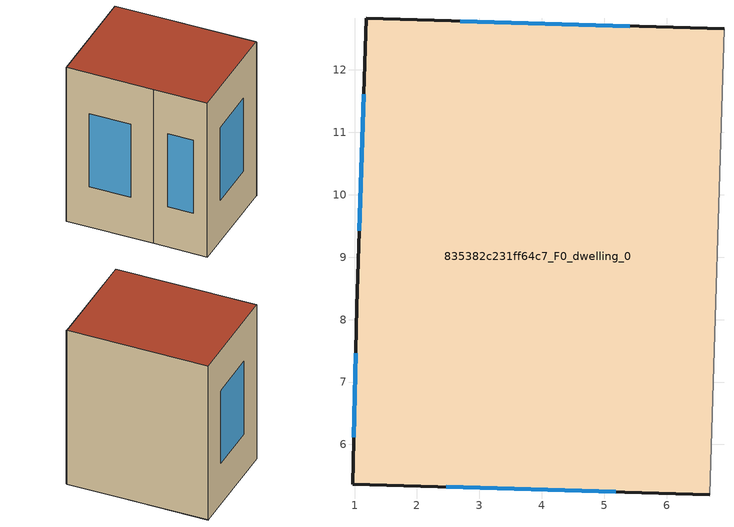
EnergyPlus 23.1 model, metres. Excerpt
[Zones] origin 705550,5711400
835382c231ff64c7_F0_dwelling_0
 floor ground (EU_floor_Construction): 6.92,12.66 6.69,5.2 0.97,5.37 1.04,8.21 1.19,12.83 z0
 wall outside (EU_wall_Construction): 6.92,12.66 1.19,12.83 1.04,8.21 0.97,5.37 6.69,5.2 z0:9
 wall adiabatic (EU_wall_Construction): 6.69,5.2 6.92,12.66 z0:9
 window (EU_Window_Construction): 1.15,11.61 1.08,9.42 / 5.41,12.7 2.69,12.78 / 2.47,5.32 5.19,5.24 / 1.02,7.46 0.99,6.11 z2.37:6.63
 roof outside (EU_roof_Construction): 6.69,5.2 6.92,12.66 1.19,12.83 1.04,8.21 0.97,5.37 z9
shading: 6.69,5.16 6.91,12.67 z0:9
[Building]
EU S2 Campaign: North Axis=0; Terrain=City; Solar Distribution=FullExterior
[Site:Location]
London: Latitude=51.5; Longitude=-0.5; Time Zone=0; Elevation=25
[SizingPeriod:WeatherFileDays]
AnnualSizingPeriod: Begin Month=1; Begin Day of Month=1; End Month=12; End Day of Month=31; Day of Week for Start Day=Monday; Use Weather File Daylight Saving Period=No; Use Weather File Rain and Snow Indicators=No
[MATERIAL]
EU_InternalMass_Material: Roughness=MediumRough; Thickness=0.1; Conductivity=1; Density=1800; Specific Heat=900; Thermal Absorptance=0.9; Solar Absorptance=0.7; Visible Absorptance=0.7
[MATERIAL:NOMASS] Roughness=MediumRough; Thermal Absorptance=0.9; Solar Absorptance=0.7; Visible Absorptance=0.7
Name | Thermal Resistance
EU_wall_NoMass | 0.555556
EU_roof_NoMass | 0.510204
EU_floor_NoMass | 1.68919
[WINDOWMATERIAL:SIMPLEGLAZINGSYSTEM]
EU_Window_SimpleGlazing: UFactor=3.96; Solar Heat Gain Coefficient=0.85; Visible Transmittance=0.85
[CONSTRUCTION]
EU_wall_Construction: EU_wall_NoMass
EU_roof_Construction: EU_roof_NoMass
EU_floor_Construction: EU_floor_NoMass
EU_InternalMass_Construction: EU_InternalMass_Material
EU_Window_Construction: EU_Window_SimpleGlazing
[ZONE]
835382c231ff64c7_F0_dwelling_0: Type=1; Multiplier=1; Ceiling Height=autocalculate; Volume=385.308; Floor Area=autocalculate; Part of Total Floor Area=Yes
[INTERNALMASS]
835382c231ff64c7_F0_dwelling_0_EU_InternalMass: Construction=EU_InternalMass_Construction; Zone or ZoneList=835382c231ff64c7_F0_dwelling_0; Surface Area=42.812
[OTHEREQUIPMENT]
EU_Step8_InternalGain_835382c231ff64c7_F0_dwelling_0_f000: Fuel Type=Electricity; Zone or ZoneList or Space or SpaceList=835382c231ff64c7_F0_dwelling_0; Schedule=EU_Step8_GainSchedule_835382c231ff64c7_F0_dwelling_0_f000; Design Level Calculation Method=Watts/Area; Power per Zone Floor Area=1; Fraction Latent=0; Fraction Radiant=0; Fraction Lost=0; Carbon Dioxide Generation Rate=0; EndUse Subcategory=EU_Step8_InternalGains
[ZONEVENTILATION:DESIGNFLOWRATE]
EU_ConstantAir_835382c231ff64c7_F0_dwelling_0: Zone or ZoneList or Space or SpaceList=835382c231ff64c7_F0_dwelling_0; Schedule=EU_AlwaysOn; Design Flow Rate Calculation Method=AirChanges/Hour; Air Changes per Hour=0.48; Ventilation Type=Natural; Fan Pressure Rise=0; Fan Total Efficiency=1; Constant Term Coefficient=1; Temperature Term Coefficient=0; Velocity Term Coefficient=0; Velocity Squared Term Coefficient=0; Minimum Indoor Temperature=-100; Maximum Indoor Temperature=100; Delta Temperature=-100; Minimum Outdoor Temperature=-100; Maximum Outdoor Temperature=100; Maximum Wind Speed=40
[HVACTEMPLATE:THERMOSTAT]
EU_HeatOnly_835382c231ff64c7_F0_dwelling_0: Constant Heating Setpoint=20; Constant Cooling Setpoint=50
[HVACTEMPLATE:ZONE:IDEALLOADSAIRSYSTEM]
835382c231ff64c7_F0_dwelling_0: Template Thermostat=EU_HeatOnly_835382c231ff64c7_F0_dwelling_0; System Availability Schedule=EU_AlwaysOn; Maximum Heating Supply Air Temperature=50; Minimum Cooling Supply Air Temperature=13; Maximum Heating Supply Air Humidity Ratio=0.0156; Minimum Cooling Supply Air Humidity Ratio=0.0077; Heating Limit=NoLimit; Cooling Limit=NoLimit; Heating Availability Schedule=EU_AlwaysOn; Cooling Availability Schedule=EU_CoolingOff; Dehumidification Control Type=ConstantSensibleHeatRatio; Cooling Sensible Heat Ratio=0.7; Dehumidification Setpoint=60; Humidification Control Type=None; Humidification Setpoint=30; Outdoor Air Method=None; Outdoor Air Flow Rate per Person=0.00944; Outdoor Air Flow Rate per Zone Floor Area=0; Outdoor Air Flow Rate per Zone=0; Demand Controlled Ventilation Type=None; Outdoor Air Economizer Type=NoEconomizer; Heat Recovery Type=None; Sensible Heat Recovery Effectiveness=0.7; Latent Heat Recovery Effectiveness=0.65
[SIZING:ZONE]
835382c231ff64c7_F0_dwelling_0: Zone Cooling Design Supply Air Temperature Input Method=SupplyAirTemperature; Zone Cooling Design Supply Air Temperature=13; Zone Heating Design Supply Air Temperature Input Method=SupplyAirTemperature; Zone Heating Design Supply Air Temperature=50; Zone Cooling Design Supply Air Humidity Ratio=0.008; Zone Heating Design Supply Air Humidity Ratio=0.008; Cooling Design Air Flow Method=DesignDay; Cooling Design Air Flow Rate=0; Cooling Minimum Air Flow per Zone Floor Area=0.000762; Cooling Minimum Air Flow=0; Cooling Minimum Air Flow Fraction=0.2; Heating Design Air Flow Method=DesignDay; Heating Design Air Flow Rate=0; Heating Maximum Air Flow per Zone Floor Area=0.002032; Heating Maximum Air Flow=0.141576; Heating Maximum Air Flow Fraction=0.3; Account for Dedicated Outdoor Air System=No; Dedicated Outdoor Air System Control Strategy=NeutralSupplyAir; Dedicated Outdoor Air Low Setpoint Temperature for Design=autosize; Dedicated Outdoor Air High Setpoint Temperature for Design=autosize; Zone Load Sizing Method=Sensible Load Only No Latent Load; Zone Latent Cooling Design Supply Air Humidity Ratio Input Method=HumidityRatioDifference; Zone Cooling Design Supply Air Humidity Ratio Difference=0.005; Zone Latent Heating Design Supply Air Humidity Ratio Input Method=HumidityRatioDifference; Zone Humidification Design Supply Air Humidity Ratio Difference=0.005
[SCHEDULE:CONSTANT]
Name | Hourly Value
EU_AlwaysOn | 1
EU_CoolingOff | 0
[SCHEDULE:FILE]
EU_Step8_GainSchedule_835382c231ff64c7_F0_dwelling_0_f000: File=../../schedules/835382c231ff64c7/835382c231ff64c7_F0_dwelling_0_f000_gain.csv; Column Number=1; Rows to Skip at Top=0; Number of Hours of Data=8760; Column Separator=Comma; Interpolate to Timestep=No; Minutes per Item=60; Adjust Schedule for Daylight Savings=Yes
